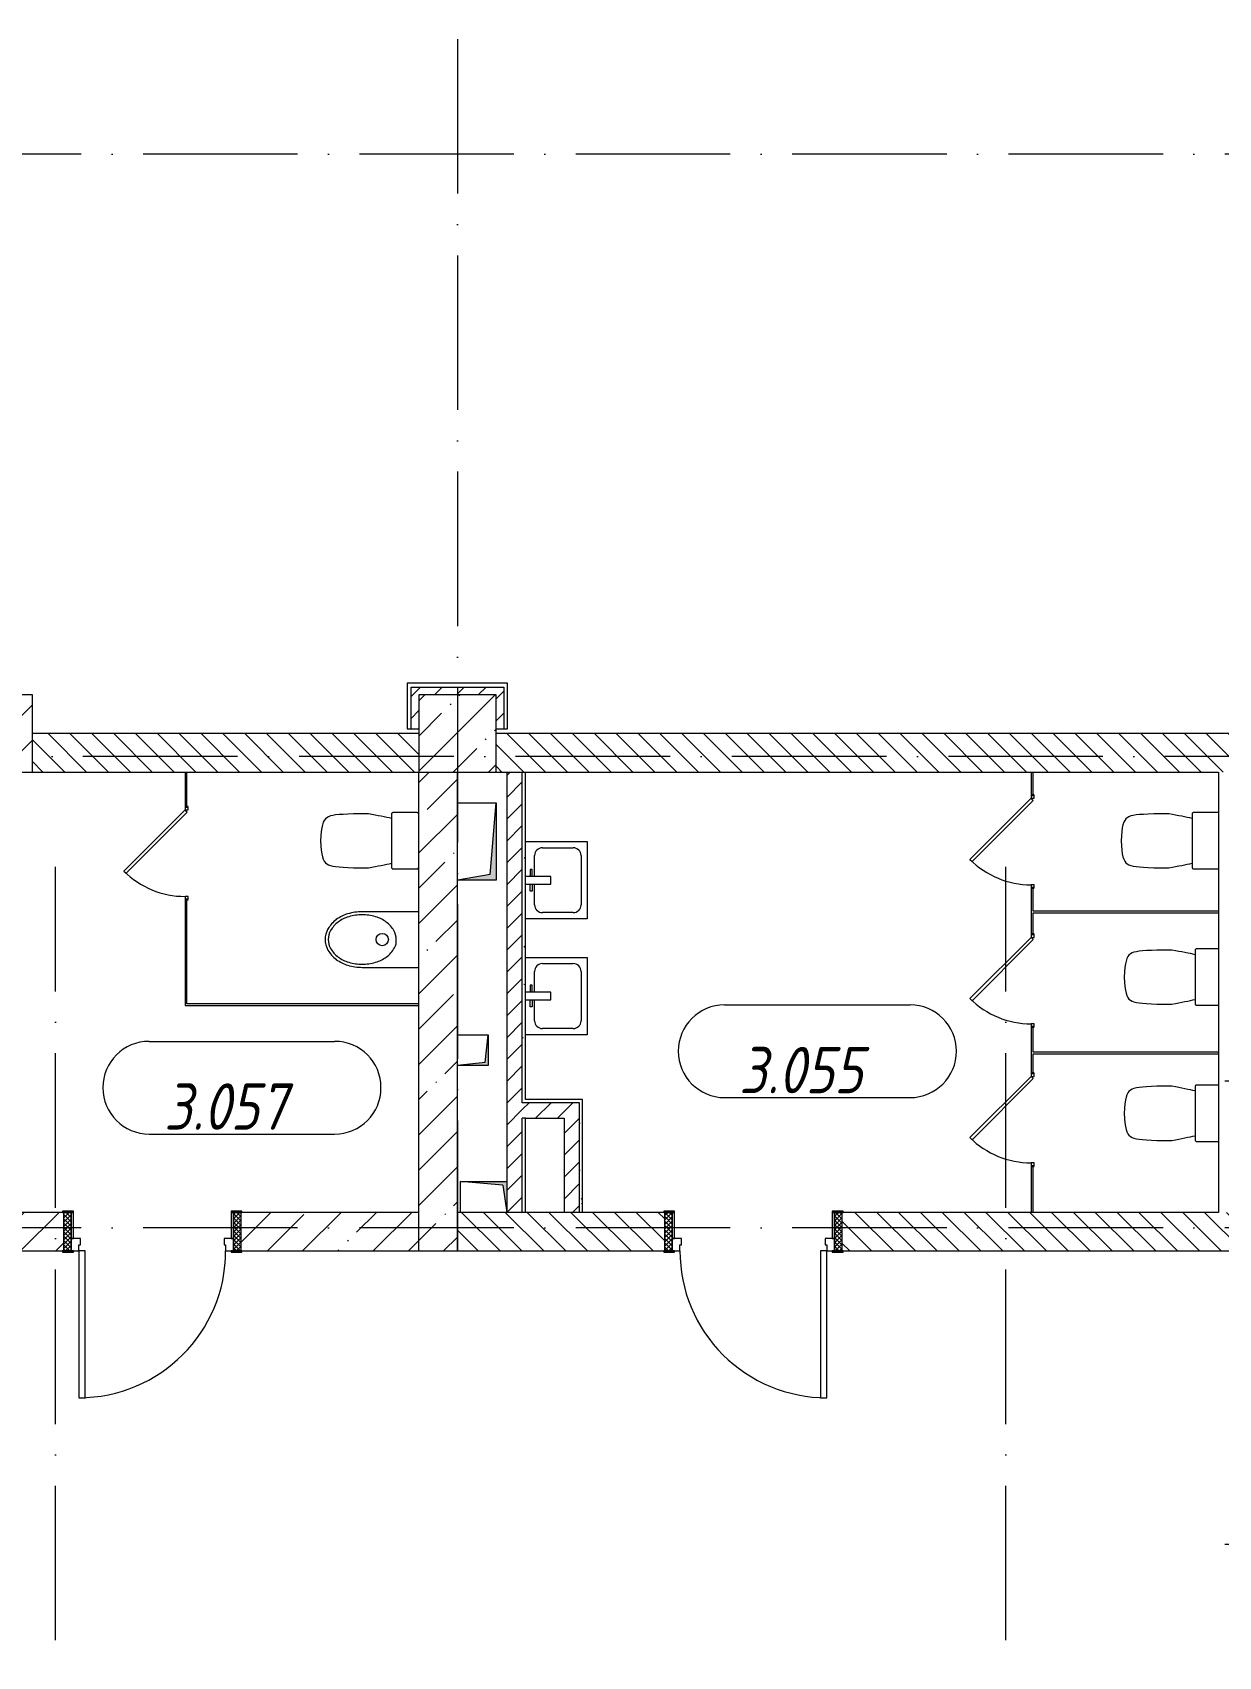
# Model space of a CAD drawing. Header units: millimetres. Extents: x -6467 to 106027, y -7090 to 195095.
# Drawn here: x 75109 to 82784, y 109220 to 119732 of the extents above; entities that cross this region are included whole.
import ezdxf

# ---------------------------------------------------------------- set-up
doc = ezdxf.new("R2010")
doc.units = ezdxf.units.MM
doc.linetypes.add('50_200_ШТРИХ_1Т_ш5_п1_п1_', pattern=[1400, 1000, -200, 0, -200])
for name, color, linetype, lineweight, true_color in [('A-AREA-IDEN-1', 7, 'Continuous', 9, 0xaaaaaa), ('A-DOOR-1', 7, 'Continuous', 5, 0xaaaaaa), ('A-DOOR-FRAM-1', 7, 'Continuous', 9, 0xaaaaaa), ('A-DOOR-OPNG-1', 7, 'Continuous', 30, 0xaaaaaa), ('A-GENM-1', 7, 'Continuous', 9, 0xaaaaaa), ('A-WALL-FNSH-2', 7, 'Continuous', 5, 0xaaaaaa), ('I-WALL-1', 7, 'Continuous', 5, 0x787878), ('M-EQPM-1', 7, 'Continuous', 9, 0xaaaaaa), ('M-EQPM-2', 7, 'Continuous', 9, 0xe2e2e2), ('P-SANR-FIXT-1', 7, 'Continuous', 9, 0xaaaaaa), ('Оси-3', 7, '50_200_ШТРИХ_1Т_ш5_п1_п1_', 9, 0xaaaaaa)]:
    doc.layers.add(name, color=color, linetype=linetype, lineweight=lineweight, true_color=true_color)
for name, color, linetype, lineweight in [('A-DOOR', 7, 'Continuous', 9), ('A-DOOR-2', 7, 'Continuous', 5), ('A-DOOR-FRAM', 7, 'Continuous', 9), ('A-DOOR-FRAM-2', 7, 'Continuous', 5), ('A-WALL', 7, 'Continuous', 5), ('A-WALL-FNSH-1', 7, 'Continuous', 5), ('I-WALL', 7, 'Continuous', 5), ('S-COLS', 7, 'Continuous', 9), ('S-COLS-1', 7, 'Continuous', 5)]:
    doc.layers.add(name, color=color, linetype=linetype, lineweight=lineweight)
doc.styles.add('ISOCPEUR_I_1', font='isocpeui.ttf', dxfattribs={"width": 0.85, "height": 2.5})
pattern_1 = [(45, (109.45, 102614.03), (-228.0985, 228.0985), []), (45, (337.55, 102614.03), (-228.0985, 228.0985), [403.225, -80.645, 6.706, -73.939])]
pattern_2 = [(135, (1751.41, 189.685), (-14.14214, -14.14214), []), (225, (1751.41, 189.685), (14.14214, -14.14214), [])]
pattern_3 = [(45, (-371.384, 189.685), (-14.1421, 14.1421), []), (135, (-371.384, 189.685), (-14.1421, -14.1421), [])]
pattern_4 = [(135, (109.45, 102614.03), (-70.71068, -70.71068), [])]
pattern_5 = [(45, (109.45, 102614.03), (-70.71068, 70.71068), [])]
pattern_6 = [(0, (109.45, 102614.03), (406.4, 101.6), [6.706, -298.094, 6.706, -298.094, -1625.6]), (0, (109.45, 102614.03), (406.4, 101.6), [-609.6, 6.706, -602.894, 6.706, -298.094, -711.2]), (0, (109.45, 102614.03), (406.4, 101.6), [-1524, 6.706, -196.494, 6.706, -501.294]), (120, (261.85, 102664.83), (-291.18818, 301.15272), [6.706, -298.094, 6.706, -298.094, -1625.6]), (120, (261.85, 102664.83), (-291.18818, 301.15272), [-609.6, 6.706, -602.894, 6.706, -298.094, -711.2]), (120, (261.85, 102664.83), (-291.18818, 301.15272), [-1524, 6.706, -196.494, 6.706, -501.294]), (240, (312.65, 102868.03), (-115.21182, -402.75272), [6.706, -298.094, 6.706, -298.094, -1625.6]), (240, (312.65, 102868.03), (-115.21182, -402.75272), [-609.6, 6.706, -602.894, 6.706, -298.094, -711.2]), (240, (312.65, 102868.03), (-115.21182, -402.75272), [-1524, 6.706, -196.494, 6.706, -501.294])]

# ---------------------------------------------------------------- blocks, each defined once
blk = doc.blocks.new('BSC_Колонна _Прямоугольная - 500х500-V34-АИ_План этажа Радиаторы_3')
at = {"layer": 'S-COLS-1'}
h = blk.add_hatch(dxfattribs=at)
h.set_pattern_fill('FP_63', color=256, style=0, pattern_type=2)
h.set_pattern_definition([(45, (-77750, -12581.04), (-228.0985, 228.0985), []), (45, (-77521.9, -12581.04), (-228.0985, 228.0985), [403.225, -80.645, 6.706, -73.939])])
h.paths.add_polyline_path([(-250, -250), (250, -250), (250, 250), (-250, 250), (-250, -183)])
for p, q in [((250, 250), (-250, 250)), ((-250, 250), (-250, -250)), ((250, -250), (250, 250)), ((-250, -250), (250, -250))]:
    blk.add_line(p, q, dxfattribs=at)
blk = doc.blocks.new('110_Дверь_СКБ_1Ст_Внутренняя - СОШ_Д-04_Дв_1150_900_x2100h_туалет для мальчиков_ туалет для девочек-25234337-АИ_План этажа Радиаторы_3')
at = {"layer": 'A-DOOR-2'}
h = blk.add_hatch(dxfattribs=at)
h.set_pattern_fill('FP_48', color=256, style=0, pattern_type=2)
h.set_pattern_definition(pattern_2)
h.paths.add_polyline_path([(587.5, 125), (537.5, 125), (537.5, -125), (587.5, -125)])
at = {"layer": 'A-DOOR-FRAM-2'}
h = blk.add_hatch(dxfattribs=at)
h.set_pattern_fill('FP_49', color=256, style=0, pattern_type=2)
h.set_pattern_definition(pattern_3)
h.paths.add_polyline_path([(-512.5, 125), (-562.5, 125), (-562.5, -125), (-512.5, -125)])
at = {"layer": 'A-DOOR'}
for p, q in [((487.5, 1075), (447.5, 1075)), ((447.5, 1075), (447.5, 125)), ((487.5, 125), (487.5, 1075)), ((447.5, 125), (487.5, 125))]:
    blk.add_line(p, q, dxfattribs=at)
at = {"layer": 'A-DOOR-2'}
blk.add_arc((487.5, 125), 950, 90, 180, dxfattribs=at)
at = {"layer": 'A-DOOR-FRAM'}
for p, q in [((-497.5, 133), (-567.5, 133)), ((-567.5, 133), (-567.5, 125)), ((-567.5, 125), (-497.5, 125)), ((-512.5, 125), (-562.5, 125)), ((-562.5, 125), (-562.5, -125)), ((-462.5, 125), (-512.5, 125)), ((-512.5, 125), (-512.5, 45)), ((-512.5, -125), (-512.5, 125)), ((-497.5, 125), (-512.5, 125)), ((-512.5, 125), (-512.5, 124)), ((-512.5, 124), (-497.5, 124)), ((-497.5, 125), (-497.5, 133)), ((-497.5, 124), (-497.5, 125)), ((-462.5, 85), (-462.5, 125)), ((487.5, 125), (487.5, 85)), ((537.5, 125), (487.5, 125)), ((592.5, 133), (522.5, 133)), ((522.5, 133), (522.5, 125)), ((537.5, 125), (522.5, 125)), ((522.5, 125), (522.5, 124)), ((522.5, 125), (592.5, 125)), ((522.5, 124), (537.5, 124)), ((537.5, 45), (537.5, 125)), ((587.5, 125), (537.5, 125)), ((537.5, 125), (537.5, -125)), ((537.5, 124), (537.5, 125)), ((587.5, -125), (587.5, 125)), ((592.5, 125), (592.5, 133)), ((-512.5, 45), (-452.5, 45)), ((-497.5, 45), (-512.5, 45)), ((-512.5, 45), (-512.5, -125)), ((-497.5, -125), (-497.5, 45)), ((-452.5, 85), (-462.5, 85)), ((-452.5, 45), (-452.5, 85)), ((487.5, 85), (477.5, 85)), ((477.5, 85), (477.5, 45)), ((477.5, 45), (537.5, 45)), ((537.5, 45), (522.5, 45)), ((522.5, 45), (522.5, -125)), ((537.5, -125), (537.5, 45)), ((-497.5, -125), (-567.5, -125)), ((-567.5, -125), (-567.5, -133)), ((-567.5, -133), (-497.5, -133)), ((-562.5, -125), (-512.5, -125)), ((-512.5, -125), (-497.5, -125)), ((-497.5, -133), (-497.5, -125)), ((522.5, -125), (537.5, -125)), ((592.5, -125), (522.5, -125)), ((522.5, -125), (522.5, -133)), ((522.5, -133), (592.5, -133)), ((537.5, -125), (587.5, -125)), ((592.5, -133), (592.5, -125))]:
    blk.add_line(p, q, dxfattribs=at)
blk = doc.blocks.new('Канал вертикальный прямоугольный - Шахта - значок проема-24087362-АИ_План этажа Радиаторы_3')
at = {"layer": 'M-EQPM-2'}
blk.add_hatch(color=256, dxfattribs=at).paths.add_polyline_path([(100, 100), (-100, 100), (-100, -100), (-80, 80)])
at = {"layer": 'M-EQPM-1'}
for p, q in [((-100, -100), (-100, 100)), ((-100, 100), (100, 100)), ((-80, 80), (-100, -100)), ((-80, 80), (100, 100)), ((100, 100), (100, -100)), ((100, -100), (-100, -100))]:
    blk.add_line(p, q, dxfattribs=at)
blk = doc.blocks.new('Канал вертикальный прямоугольный - Шахта - значок проема-24087382-АИ_План этажа Радиаторы_3')
at = {"layer": 'M-EQPM-2'}
blk.add_hatch(color=256, dxfattribs=at).paths.add_polyline_path([(100, 150), (-100, 150), (-100, -150), (-75, 125)])
at = {"layer": 'M-EQPM-1'}
for p, q in [((-100, -150), (-100, 150)), ((-100, 150), (100, 150)), ((-75, 125), (-100, -150)), ((-75, 125), (100, 150)), ((100, 150), (100, -150)), ((100, -150), (-100, -150))]:
    blk.add_line(p, q, dxfattribs=at)
blk = doc.blocks.new('110_Дверь_СКБ_1Ст_Внутренняя - СОШ_Д-04_Дв_1150_900_x2100h_туалет для мальчиков_ туалет для девочек-25565454-АИ_План этажа Радиаторы_3')
at = {"layer": 'A-DOOR-2'}
h = blk.add_hatch(dxfattribs=at)
h.set_pattern_fill('FP_48', color=256, style=0, pattern_type=2)
h.set_pattern_definition(pattern_2)
h.paths.add_polyline_path([(587.5, 125), (537.5, 125), (537.5, -125), (587.5, -125)])
at = {"layer": 'A-DOOR-FRAM-2'}
h = blk.add_hatch(dxfattribs=at)
h.set_pattern_fill('FP_49', color=256, style=0, pattern_type=2)
h.set_pattern_definition(pattern_3)
h.paths.add_polyline_path([(-512.5, 125), (-562.5, 125), (-562.5, -125), (-512.5, -125)])
at = {"layer": 'A-DOOR'}
for p, q in [((-462.5, 1075), (-462.5, 125)), ((-422.5, 1075), (-462.5, 1075)), ((-422.5, 125), (-422.5, 1075)), ((-462.5, 125), (-422.5, 125))]:
    blk.add_line(p, q, dxfattribs=at)
at = {"layer": 'A-DOOR-2'}
blk.add_arc((-462.5, 125), 950, 360, 90, dxfattribs=at)
at = {"layer": 'A-DOOR-FRAM'}
for p, q in [((-497.5, 133), (-567.5, 133)), ((-567.5, 133), (-567.5, 125)), ((-567.5, 125), (-497.5, 125)), ((-512.5, 125), (-562.5, 125)), ((-562.5, 125), (-562.5, -125)), ((-462.5, 125), (-512.5, 125)), ((-512.5, 125), (-512.5, 45)), ((-512.5, -125), (-512.5, 125)), ((-497.5, 125), (-512.5, 125)), ((-512.5, 125), (-512.5, 124)), ((-512.5, 124), (-497.5, 124)), ((-497.5, 125), (-497.5, 133)), ((-497.5, 124), (-497.5, 125)), ((-462.5, 85), (-462.5, 125)), ((487.5, 125), (487.5, 85)), ((537.5, 125), (487.5, 125)), ((592.5, 133), (522.5, 133)), ((522.5, 133), (522.5, 125)), ((537.5, 125), (522.5, 125)), ((522.5, 125), (522.5, 124)), ((522.5, 125), (592.5, 125)), ((522.5, 124), (537.5, 124)), ((537.5, 45), (537.5, 125)), ((587.5, 125), (537.5, 125)), ((537.5, 125), (537.5, -125)), ((537.5, 124), (537.5, 125)), ((587.5, -125), (587.5, 125)), ((592.5, 125), (592.5, 133)), ((-512.5, 45), (-452.5, 45)), ((-497.5, 45), (-512.5, 45)), ((-512.5, 45), (-512.5, -125)), ((-497.5, -125), (-497.5, 45)), ((-452.5, 85), (-462.5, 85)), ((-452.5, 45), (-452.5, 85)), ((487.5, 85), (477.5, 85)), ((477.5, 85), (477.5, 45)), ((477.5, 45), (537.5, 45)), ((537.5, 45), (522.5, 45)), ((522.5, 45), (522.5, -125)), ((537.5, -125), (537.5, 45)), ((-497.5, -125), (-567.5, -125)), ((-567.5, -125), (-567.5, -133)), ((-567.5, -133), (-497.5, -133)), ((-562.5, -125), (-512.5, -125)), ((-512.5, -125), (-497.5, -125)), ((-497.5, -133), (-497.5, -125)), ((522.5, -125), (537.5, -125)), ((592.5, -125), (522.5, -125)), ((522.5, -125), (522.5, -133)), ((522.5, -133), (592.5, -133)), ((537.5, -125), (587.5, -125)), ((592.5, -133), (592.5, -125))]:
    blk.add_line(p, q, dxfattribs=at)
blk = doc.blocks.new('SND_Унитаз_Santek_HEO - Santek HEO_ 365х635х785_ выпуск-прямой_ PN4_5_ Х-резьба НР DN15_ К-гл_кон_ П DN100-V283-АИ_План этажа Радиаторы_3')
at = {"layer": 'P-SANR-FIXT-1'}
for p, q in [((-183, -10), (-183, -166)), ((182, -166), (182, -10)), ((-173, -176), (172, -176)), ((-175, -326), (-175, -423)), ((175, -423), (175, -326))]:
    blk.add_line(p, q, dxfattribs=at)
for centre, start, end in [((-173, -10), 150, 180), ((-173, -10), 150, 180), ((172, -10), 360, 30), ((172, -10), 360, 30), ((-173, -166), 180, 270), ((-173, -166), 180, 210), ((-173, -166), 240, 255), ((172, -166), 270, 360), ((172, -166), 270, 315), ((172, -166), 330, 360)]:
    blk.add_arc(centre, 10, start, end, dxfattribs=at)
for points in [[(-145, -175), (-154, -215), (-163, -264), (-175, -326)], [(175, -326), (163, -264), (154, -215), (145, -175)]]:
    blk.add_open_spline(points, degree=3, dxfattribs=at)
for points, knots in [([(-175, -423), (-169, -526), (-168, -610), (-96, -631), (0, -635)], [0, 0, 0, 0, 0.2757876, 0.5440111, 0.5440111, 0.5440111, 0.5440111]), ([(0, -635), (96, -631), (168, -610), (169, -526), (175, -423)], [0, 0, 0, 0, 0.2682234, 0.5440111, 0.5440111, 0.5440111, 0.5440111])]:
    blk.add_open_spline(points, degree=3, knots=knots, dxfattribs=at)
blk = doc.blocks.new('DOR_ДУ_распашная__1Ст_Прямоугольная2 - Вн_Д-9_ДДГ 600х1850h_С_у-29181152-АИ_План этажа Радиаторы_3')
at = {"layer": 'A-DOOR-1'}
for p, q in [((-116, 402), (-130, 388)), ((-130, 388), (266, -8)), ((280, 6), (-116, 402)), ((266, -8), (280, 6))]:
    blk.add_line(p, q, dxfattribs=at)
blk.add_arc((280, 6), 560, 135, 180, dxfattribs=at)
at = {"layer": 'A-DOOR-FRAM-1'}
for p, q in [((-280, 6), (-300, 6)), ((-280, -14), (-280, 6)), ((280, 6), (280, -14)), ((300, 6), (280, 6)), ((-300, -14), (-280, -14)), ((280, -14), (300, -14))]:
    blk.add_line(p, q, dxfattribs=at)
at = {"layer": 'A-DOOR-OPNG-1'}
for p, q in [((-300, 6), (-300, -14)), ((300, -14), (300, 6))]:
    blk.add_line(p, q, dxfattribs=at)
blk = doc.blocks.new('SND_2D_Раковина1 - 400х300-V51-АИ_План этажа Радиаторы_3')
at = {"layer": 'P-SANR-FIXT-1'}
for p, q in [((-250, -220), (-250, 180)), ((-160, 120), (-25, 120)), ((-70, 150), (-25, 150)), ((-70, 135), (-70, 150)), ((-25, 135), (-70, 135)), ((-25, 180), (-25, 15)), ((25, 15), (25, 180)), ((70, 150), (25, 150)), ((25, 135), (70, 135)), ((25, 120), (160, 120)), ((70, 135), (70, 150)), ((250, 180), (250, -220)), ((-210, -130), (-210, 70)), ((-25, 15), (25, 15)), ((210, 70), (210, -130)), ((160, -180), (-160, -180)), ((250, -220), (-250, -220))]:
    blk.add_line(p, q, dxfattribs=at)
for centre, start, end in [((-160, 70), 90, 180), ((160, 70), 0, 90), ((-160, -130), 180, 270), ((160, -130), 270, 0)]:
    blk.add_arc(centre, 50, start, end, dxfattribs=at)
blk = doc.blocks.new('SND_Унитаз_Santek_HEO - Santek HEO_ 365х635х785_ выпуск-прямой_ PN4_5_ Х-резьба НР DN15_ К-гл_кон_ П DN100-V285-АИ_План этажа Радиаторы_3')
at = {"layer": 'P-SANR-FIXT-1'}
for p, q in [((-183, -25), (-183, -166)), ((182, -166), (182, -25)), ((-173, -176), (172, -176)), ((-175, -326), (-175, -423)), ((175, -423), (175, -326))]:
    blk.add_line(p, q, dxfattribs=at)
for centre, start, end in [((-173, -166), 180, 270), ((-173, -166), 180, 210), ((-173, -166), 240, 255), ((172, -166), 270, 360), ((172, -166), 270, 315), ((172, -166), 330, 360)]:
    blk.add_arc(centre, 10, start, end, dxfattribs=at)
for points in [[(-145, -175), (-154, -215), (-163, -264), (-175, -326)], [(175, -326), (163, -264), (154, -215), (145, -175)]]:
    blk.add_open_spline(points, degree=3, dxfattribs=at)
for points, knots in [([(-175, -423), (-169, -526), (-168, -610), (-96, -631), (0, -635)], [0, 0, 0, 0, 0.2757876, 0.5440111, 0.5440111, 0.5440111, 0.5440111]), ([(0, -635), (96, -631), (168, -610), (169, -526), (175, -423)], [0, 0, 0, 0, 0.2682234, 0.5440111, 0.5440111, 0.5440111, 0.5440111])]:
    blk.add_open_spline(points, degree=3, knots=knots, dxfattribs=at)
blk = doc.blocks.new('SND_Унитаз_Santek_HEO - Santek HEO_ 365х635х785_ выпуск-прямой_ PN4_5_ Х-резьба НР DN15_ К-гл_кон_ П DN100-V2-АИ_План этажа Радиаторы_3')
at = {"layer": 'P-SANR-FIXT-1'}
for p, q in [((-183, -10), (-183, -166)), ((182, -166), (182, -10)), ((-173, -176), (172, -176)), ((-175, -326), (-175, -423)), ((175, -423), (175, -326))]:
    blk.add_line(p, q, dxfattribs=at)
for centre, start, end in [((-173, -10), 90, 180), ((-173, -10), 105, 180), ((172, -10), 360, 90), ((172, -10), 45, 90), ((172, -10), 360, 30), ((-173, -166), 180, 270), ((-173, -166), 180, 210), ((-173, -166), 240, 255), ((172, -166), 270, 360), ((172, -166), 270, 315), ((172, -166), 330, 360)]:
    blk.add_arc(centre, 10, start, end, dxfattribs=at)
for points in [[(-145, -175), (-154, -215), (-163, -264), (-175, -326)], [(175, -326), (163, -264), (154, -215), (145, -175)]]:
    blk.add_open_spline(points, degree=3, dxfattribs=at)
for points, knots in [([(-175, -423), (-169, -526), (-168, -610), (-96, -631), (0, -635)], [0, 0, 0, 0, 0.2757876, 0.5440111, 0.5440111, 0.5440111, 0.5440111]), ([(0, -635), (96, -631), (168, -610), (169, -526), (175, -423)], [0, 0, 0, 0, 0.2682234, 0.5440111, 0.5440111, 0.5440111, 0.5440111])]:
    blk.add_open_spline(points, degree=3, knots=knots, dxfattribs=at)
blk = doc.blocks.new('SND_2D_Бидэ1 - По умолчанию-20158861-АИ_План этажа Радиаторы_3')
at = {"layer": 'P-SANR-FIXT-1'}
for p, q in [((-180, 366), (-180, 0)), ((180, 0), (180, 366))]:
    blk.add_line(p, q, dxfattribs=at)
blk.add_circle((0, 236), 40, dxfattribs=at)
for centre, radius, start, end in [((72, 387), 249, 143.9726, 163.2353), ((28, 419), 194, 119.6634, 143.9726), ((28, 419), 174, 119.6634, 143.9726), ((0, 468), 138, 90, 119.6634), ((0, 468), 118, 90, 119.6634), ((0, 468), 138, 60.3366, 90), ((0, 468), 118, 60.3366, 90), ((-28, 419), 174, 36.0274, 60.3366), ((-28, 419), 194, 36.0274, 60.3366), ((-72, 387), 249, 16.7647, 36.0274), ((141, 366), 321, 163.2353, 180), ((141, 366), 301, 163.2353, 180), ((72, 387), 229, 143.9726, 163.2353), ((-72, 387), 229, 16.7647, 36.0274), ((-141, 366), 301, 0, 16.7647), ((-141, 366), 321, 0, 16.7647), ((141, 366), 301, 180, 196.7647), ((-141, 366), 301, 343.2353, 0), ((72, 345), 229, 196.7647, 216.0274), ((-72, 345), 229, 323.9726, 343.2353), ((38, 320), 187, 216.0274, 240.3366), ((-8, 239), 94, 240.3366, 274.8618), ((0, 264), 118, 270, 299.6634), ((-28, 313), 174, 299.6634, 323.9726)]:
    blk.add_arc(centre, radius, start, end, dxfattribs=at)
blk = doc.blocks.new('Канал вертикальный прямоугольный - Шахта - значок проема-24087370-АИ_План этажа Радиаторы_3')
at = {"layer": 'M-EQPM-2'}
blk.add_hatch(color=256, dxfattribs=at).paths.add_polyline_path([(-125, -250), (-87.5, 212.5), (125, 250), (-125, 250)])
at = {"layer": 'M-EQPM-1'}
for p, q in [((-125, -250), (-125, 250)), ((-125, 250), (125, 250)), ((-87.5, 212.5), (-125, -250)), ((-87.5, 212.5), (125, 250)), ((125, 250), (125, -250)), ((125, -250), (-125, -250))]:
    blk.add_line(p, q, dxfattribs=at)
blk = doc.blocks.new('BSC_Колонна _Прямоугольная - 500х500-V294-АИ_План этажа Радиаторы_3')
at = {"layer": 'S-COLS-1'}
h = blk.add_hatch(dxfattribs=at)
h.set_pattern_fill('FP_228', color=256, style=0, pattern_type=2)
h.set_pattern_definition([(45, (-74750, -12581.04), (-228.0985, 228.0985), []), (45, (-74521.9, -12581.04), (-228.0985, 228.0985), [403.225, -80.645, 6.706, -73.939])])
h.paths.add_polyline_path([(-250, -250), (250, -250), (250, 250), (-250, 250), (-250, -183)])
for p, q in [((250, 250), (-250, 250)), ((-250, 250), (-250, -250)), ((250, -250), (250, 250)), ((-250, -250), (250, -250))]:
    blk.add_line(p, q, dxfattribs=at)
blk = doc.blocks.new('АР_Перемычка1 - АР_Перемычка-25565440-АИ_План этажа Радиаторы_3')
at = {"layer": 'A-GENM-1'}
blk.add_line((-250, -125), (-243, -125), dxfattribs=at)
blk = doc.blocks.new('AAR_СКБ_Марка_помещения_1_5 ммп - Номер-27962133-АИ_План этажа Радиаторы_3')
at = {"layer": 'A-AREA-IDEN-1'}
for p, q in [((-2.987, 3), (3.013, 3)), ((-2.987, 0), (3.013, 0))]:
    blk.add_line(p, q, dxfattribs=at)
for centre, start, end in [((-2.987, 1.5), 90, 270), ((3.013, 1.5), 270, 90)]:
    blk.add_arc(centre, 1.5, start, end, dxfattribs=at)

msp = doc.modelspace()

# ---------------------------------------------------------------- hatches: boundary and pattern name
at = {"layer": 'A-WALL'}
h = msp.add_hatch(dxfattribs=at)
h.set_pattern_fill('FP_1', color=256, style=0, pattern_type=2)
h.set_pattern_definition(pattern_1)
h.paths.add_polyline_path([(77609, 111845), (77859, 111845), (77859, 114945), (77609, 114945), (77609, 112902)])
h = msp.add_hatch(dxfattribs=at)
h.set_pattern_fill('FP_1', color=256, style=0, pattern_type=2)
h.set_pattern_definition(pattern_1)
h.paths.add_polyline_path([(75304, 111845), (75309, 111845), (75309, 112095), (74859, 112095), (74859, 111845)])
h.paths.add_polyline_path([(77313, 111845), (77609, 111845), (77609, 112095), (76459, 112095), (76459, 111845), (76464, 111845)])
at = {"layer": 'I-WALL'}
h = msp.add_hatch(dxfattribs=at)
h.set_pattern_fill('FP_5', color=256, style=0, pattern_type=2)
h.set_pattern_definition(pattern_5)
h.paths.add_polyline_path([(77559, 115225), (77609, 115225), (77609, 115495), (77559, 115495), (77559, 115445)])
h = msp.add_hatch(dxfattribs=at)
h.set_pattern_fill('FP_5', color=256, style=0, pattern_type=2)
h.set_pattern_definition(pattern_5)
h.paths.add_polyline_path([(78109, 115445), (78109, 115495), (77609, 115495), (77609, 115445)])
h = msp.add_hatch(dxfattribs=at)
h.set_pattern_fill('FP_5', color=256, style=0, pattern_type=2)
h.set_pattern_definition(pattern_5)
h.paths.add_polyline_path([(78140, 115225), (78159, 115225), (78159, 115495), (78109, 115495), (78109, 115225)])
h = msp.add_hatch(dxfattribs=at)
h.set_pattern_fill('FP_2', color=256, style=0, pattern_type=2)
h.set_pattern_definition(pattern_4)
h.paths.add_polyline_path([(85569, 114945), (88859, 114945), (88859, 115195), (83509, 115195), (83509, 114945), (83930, 114945)])
h.paths.add_polyline_path([(82276, 114945), (83009, 114945), (83009, 115195), (78109, 115195), (78109, 114945), (81584, 114945)])
h.paths.add_polyline_path([(77313, 114945), (77609, 114945), (77609, 115195), (75109, 115194), (75109, 114945), (76486, 114945)])
h = msp.add_hatch(dxfattribs=at)
h.set_pattern_fill('FP_5', color=256, style=0, pattern_type=2)
h.set_pattern_definition(pattern_5)
h.paths.add_polyline_path([(78179, 112095), (78279, 112095), (78279, 114945), (78179, 114945), (78179, 112270)])
h = msp.add_hatch(dxfattribs=at)
h.set_pattern_fill('FP_5', color=256, style=0, pattern_type=2)
h.set_pattern_definition(pattern_5)
h.paths.add_polyline_path([(78549, 112705), (78649, 112705), (78649, 112805), (78279, 112805), (78279, 112705), (78299, 112705)])
h = msp.add_hatch(dxfattribs=at)
h.set_pattern_fill('FP_5', color=256, style=0, pattern_type=2)
h.set_pattern_definition(pattern_5)
h.paths.add_polyline_path([(78649, 112095), (78649, 112705), (78549, 112705), (78549, 112095)])
h = msp.add_hatch(dxfattribs=at)
h.set_pattern_fill('FP_2', color=256, style=0, pattern_type=2)
h.set_pattern_definition(pattern_4)
h.paths.add_polyline_path([(89109, 111845), (89109, 112095), (87299, 112095), (87299, 111845), (88892, 111845)])
h.paths.add_polyline_path([(85434, 111845), (86149, 111845), (86149, 112095), (85429, 112095), (85429, 111845)])
h.paths.add_polyline_path([(80621, 111845), (84279, 111845), (84279, 112095), (80349, 112095), (80349, 111845), (80354, 111845)])
h.paths.add_polyline_path([(79199, 111845), (79199, 112095), (77859, 112095), (77859, 111845), (79194, 111845)])
at = {"layer": 'I-WALL-1'}
h = msp.add_hatch(dxfattribs=at)
h.set_pattern_fill('FP_3', color=256, style=0, pattern_type=2)
h.set_pattern_definition(pattern_6)
h.paths.add_polyline_path([(78299, 112095), (78299, 112705), (78279, 112705), (78279, 112095)])
h.paths.add_polyline_path([(78299, 112805), (78299, 114945), (78279, 114945), (78279, 112805)])
h = msp.add_hatch(dxfattribs=at)
h.set_pattern_fill('FP_3', color=256, style=0, pattern_type=2)
h.set_pattern_definition(pattern_6)
h.paths.add_polyline_path([(78649, 112805), (78669, 112805), (78669, 112825), (78299, 112825), (78299, 112805)])
h = msp.add_hatch(dxfattribs=at)
h.set_pattern_fill('FP_3', color=256, style=0, pattern_type=2)
h.set_pattern_definition(pattern_6)
h.paths.add_polyline_path([(78669, 112095), (78669, 112805), (78649, 112805), (78649, 112095)])

# ---------------------------------------------------------------- linework, layer by layer
at = {"layer": 'A-WALL'}
for p, q in [((77559, 115495), (78159, 115495)), ((77559, 115225), (77559, 115495)), ((78159, 115495), (78159, 115225)), ((77609, 115195), (75109, 115195)), ((83009, 115195), (78109, 115195)), ((75109, 114945), (77609, 114945)), ((77609, 111845), (77609, 114945)), ((77859, 111845), (77859, 114945)), ((78109, 114945), (82784, 114945)), ((78279, 112805), (78279, 114945)), ((82784, 114945), (82784, 112095)), ((78649, 112805), (78279, 112805)), ((78649, 112095), (78649, 112805)), ((78279, 112095), (78279, 112705)), ((78299, 112705), (78279, 112705)), ((75304, 112095), (72509, 112095)), ((77609, 112095), (76464, 112095)), ((79194, 112095), (77859, 112095)), ((77859, 112095), (77859, 111845)), ((82784, 112095), (80354, 112095)), ((72509, 111845), (75304, 111845)), ((76464, 111845), (79194, 111845)), ((80354, 111845), (84274, 111845))]:
    msp.add_line(p, q, dxfattribs=at)
at = {"layer": 'A-WALL-FNSH-1'}
for p, q in [((78184, 115520), (77534, 115520)), ((77534, 115520), (77534, 115225)), ((78184, 115225), (78184, 115520)), ((77534, 115225), (77609, 115225)), ((78109, 115225), (78184, 115225)), ((78179, 114945), (78179, 112295)), ((78299, 112825), (78299, 114945)), ((78669, 112825), (78299, 112825)), ((78669, 112095), (78669, 112825)), ((78299, 112095), (78299, 112705)), ((78299, 112705), (78549, 112705)), ((78549, 112705), (78549, 112095))]:
    msp.add_line(p, q, dxfattribs=at)
at = {"layer": 'A-WALL-FNSH-2'}
for p, q in [((76097, 114945), (76097, 114720)), ((76109, 114720), (76109, 114945)), ((81572, 114945), (81572, 114795)), ((81584, 114795), (81584, 114945)), ((81572, 114195), (81572, 113895)), ((81584, 114045), (81584, 114195)), ((76097, 114120), (76097, 113433)), ((76109, 113445), (76109, 114120)), ((82784, 114045), (81584, 114045)), ((81584, 114033), (82784, 114033)), ((81584, 113895), (81584, 114033)), ((76097, 113433), (77609, 113433)), ((77609, 113445), (76109, 113445)), ((81572, 113295), (81572, 112995)), ((81584, 113133), (81584, 113295)), ((82784, 113133), (81584, 113133)), ((81584, 112995), (81584, 113121)), ((81584, 113121), (82784, 113121)), ((81572, 112395), (81572, 112095)), ((81584, 112095), (81584, 112395))]:
    msp.add_line(p, q, dxfattribs=at)
at = {"layer": 'Оси-3'}
for p, q in [((77859, 193895), (77859, 111945)), ((104827, 118945), (67059, 118945)), ((93237, 115045), (67059, 115045)), ((75259, 96724), (75259, 114331)), ((81409, 96724), (81409, 114331)), ((104827, 112945), (82691, 112945)), ((104827, 111995), (-5158, 111995)), ((104827, 109945), (82691, 109945))]:
    msp.add_line(p, q, dxfattribs=at)

# ---------------------------------------------------------------- block references
at = {"layer": 'A-AREA-IDEN-1', "xscale": 199.9999999999999, "yscale": 199.9999999999999, "zscale": 199.9999999999999}
for p in [(80186, 112838), (76462, 112602)]:
    msp.add_blockref('AAR_СКБ_Марка_помещения_1_5 ммп - Номер-27962133-АИ_План этажа Радиаторы_3', p, dxfattribs=at)
at = {"layer": 'A-DOOR-1', "rotation": 90}
for p in [(81578, 114495), (76103, 114420), (81578, 113595), (81578, 112695)]:
    msp.add_blockref('DOR_ДУ_распашная__1Ст_Прямоугольная2 - Вн_Д-9_ДДГ 600х1850h_С_у-29181152-АИ_План этажа Радиаторы_3', p, dxfattribs=at)
at = {"layer": 'A-DOOR-2', "rotation": 180}
for name, p in [('110_Дверь_СКБ_1Ст_Внутренняя - СОШ_Д-04_Дв_1150_900_x2100h_туалет для мальчиков_ туалет для девочек-25234337-АИ_План этажа Радиаторы_3', (75897, 111970)), ('110_Дверь_СКБ_1Ст_Внутренняя - СОШ_Д-04_Дв_1150_900_x2100h_туалет для мальчиков_ туалет для девочек-25565454-АИ_План этажа Радиаторы_3', (79787, 111970))]:
    msp.add_blockref(name, p, dxfattribs=at)
at = {"layer": 'A-GENM-1', "rotation": 180}
msp.add_blockref('АР_Перемычка1 - АР_Перемычка-25565440-АИ_План этажа Радиаторы_3', (80349, 111970), dxfattribs=at)
at = {"layer": 'M-EQPM-1'}
for name, p, rotation in [('Канал вертикальный прямоугольный - Шахта - значок проема-24087370-АИ_План этажа Радиаторы_3', (77984, 114495), 180), ('Канал вертикальный прямоугольный - Шахта - значок проема-24087362-АИ_План этажа Радиаторы_3', (77959, 113145), 180), ('Канал вертикальный прямоугольный - Шахта - значок проема-24087382-АИ_План этажа Радиаторы_3', (78029, 112195), 269.9999999999989)]:
    msp.add_blockref(name, p, dxfattribs=dict(at, rotation=rotation))
at = {"layer": 'P-SANR-FIXT-1'}
for name, p, rotation in [('SND_Унитаз_Santek_HEO - Santek HEO_ 365х635х785_ выпуск-прямой_ PN4_5_ Х-резьба НР DN15_ К-гл_кон_ П DN100-V2-АИ_План этажа Радиаторы_3', (77609, 114500), 269.9999999999998), ('SND_Унитаз_Santek_HEO - Santek HEO_ 365х635х785_ выпуск-прямой_ PN4_5_ Х-резьба НР DN15_ К-гл_кон_ П DN100-V283-АИ_План этажа Радиаторы_3', (82789, 114500), 269.9999999999996), ('SND_2D_Раковина1 - 400х300-V51-АИ_План этажа Радиаторы_3', (78479, 114245), 90), ('SND_2D_Бидэ1 - По умолчанию-20158861-АИ_План этажа Радиаторы_3', (77609, 113861), 89.9999999999999), ('SND_2D_Раковина1 - 400х300-V51-АИ_План этажа Радиаторы_3', (78479, 113495), 90), ('SND_Унитаз_Santek_HEO - Santek HEO_ 365х635х785_ выпуск-прямой_ PN4_5_ Х-резьба НР DN15_ К-гл_кон_ П DN100-V285-АИ_План этажа Радиаторы_3', (82809, 113618), 269.9999999999996), ('SND_Унитаз_Santek_HEO - Santek HEO_ 365х635х785_ выпуск-прямой_ PN4_5_ Х-резьба НР DN15_ К-гл_кон_ П DN100-V285-АИ_План этажа Радиаторы_3', (82809, 112736), 269.9999999999996)]:
    msp.add_blockref(name, p, dxfattribs=dict(at, rotation=rotation))
at = {"layer": 'S-COLS'}
for name, p in [('BSC_Колонна _Прямоугольная - 500х500-V294-АИ_План этажа Радиаторы_3', (74859, 115195)), ('BSC_Колонна _Прямоугольная - 500х500-V34-АИ_План этажа Радиаторы_3', (77859, 115195))]:
    msp.add_blockref(name, p, dxfattribs=at)

# ---------------------------------------------------------------- texts
at = {"layer": 'A-AREA-IDEN-1', "char_height": 300, "width": 952, "attachment_point": 8, "line_spacing_factor": 1.139951, "style": 'ISOCPEUR_I_1'}
for s, insert in [('\\pxqc,t8.46667,16.93333,25.4,33.86667,42.33333,50.8,59.26667,67.73333,76.2,84.66667,93.13333,101.6,110.06667,118.53333,127,135.46667,143.93333,152.4,160.86667,169.33333,177.8,186.26667,194.73333,203.2,211.66667,220.13333,228.6,237.06667,245.53333,254,262.46667,270.93333;{3.055}', (80082, 112866)), ('\\pxqc,t8.46667,16.93333,25.4,33.86667,42.33333,50.8,59.26667,67.73333,76.2,84.66667,93.13333,101.6,110.06667,118.53333,127,135.46667,143.93333,152.4,160.86667,169.33333,177.8,186.26667,194.73333,203.2,211.66667,220.13333,228.6,237.06667,245.53333,254,262.46667,270.93333;{3.057}', (76358, 112630))]:
    msp.add_mtext(s, dxfattribs=dict(at, insert=insert))

doc.saveas('drawing.dxf')
